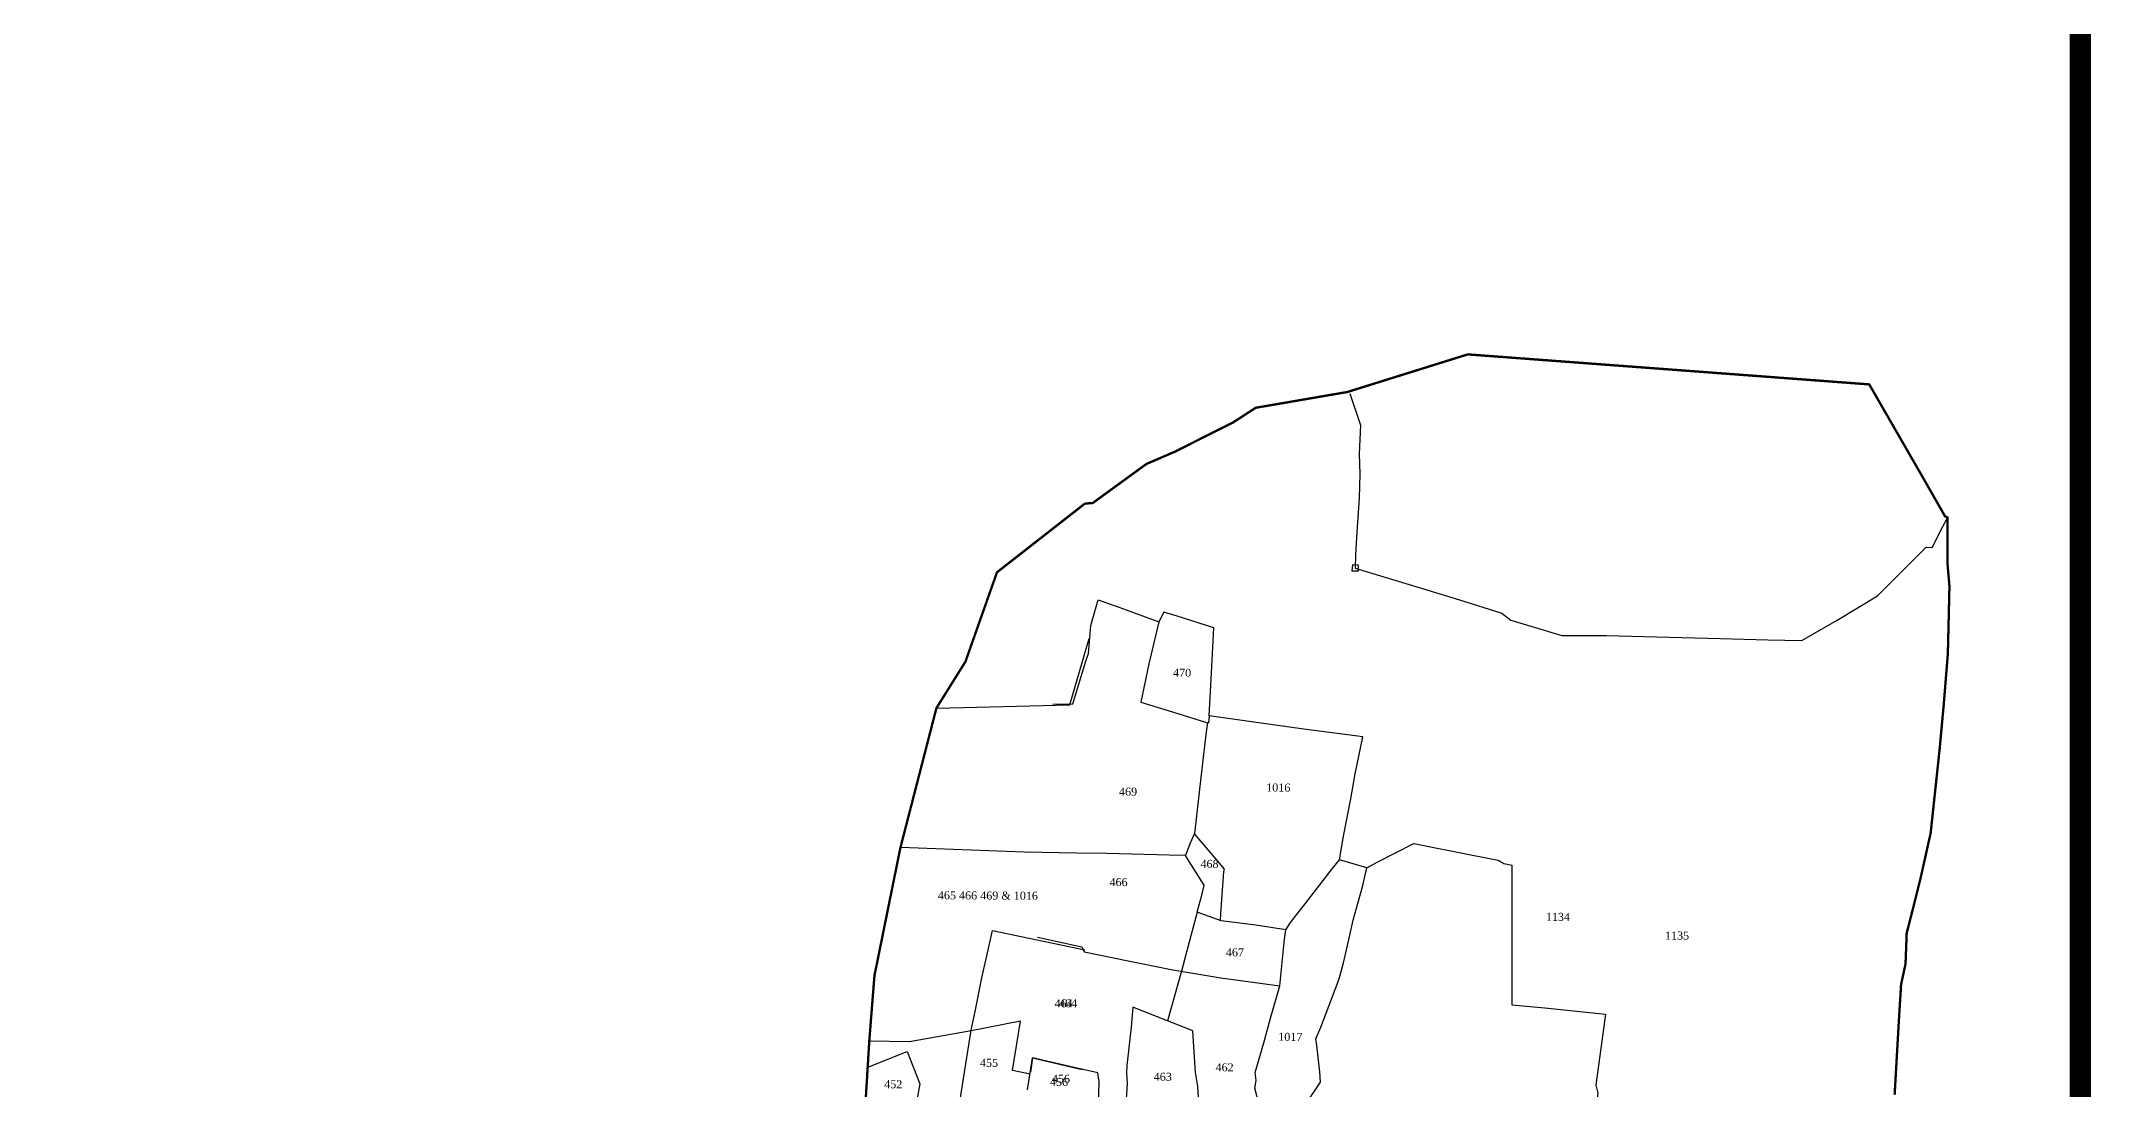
# Model space of a CAD drawing. Header units: feet. Extents: x 349593 to 350015, y 1571769 to 1572365.
# Drawn here: x 349871.7 to 350014.6, y 1572089.8 to 1572162.9 of the extents above; entities that cross this region are included whole.
import ezdxf

# ---------------------------------------------------------------- set-up
doc = ezdxf.new("R2010")
doc.units = ezdxf.units.FT
doc.header["$LTSCALE"] = 15
doc.header["$MEASUREMENT"] = 0
doc.layers.add('PLOTNO', color=7, linetype='Continuous')
doc.layers.add('VILLAGE BOUNDRY', color=7, linetype='Continuous')
doc.styles.get("Standard").update_dxf_attribs({"font": 'TIMES.TTF'})

msp = doc.modelspace()

# ---------------------------------------------------------------- linework, layer by layer
at = {"lineweight": -3, "const_width": 1.5}
msp.add_lwpolyline([(349593.84, 1572363.79), (349593.84, 1571769.79), (350013.84, 1571769.79), (350013.84, 1572363.79)], close=True, dxfattribs=at)
at = {"layer": 'PLOTNO', "color": 0, "extrusion": (-3.55122e-05, 6.11968e-05, 1), "elevation": 82.8}
for points in [[(349962.94, 1572138.31), (349962.94, 1572138.31), (349963.67, 1572136.11), (349963.59, 1572134.12), (349963.62, 1572132.69), (349963.57, 1572131.04), (349963.42, 1572128.66), (349963.32, 1572127.08), (349963.3, 1572126.15), (349968.06, 1572124.7), (349970.58, 1572123.93), (349973.52, 1572123), (349974.15, 1572122.53), (349975.54, 1572122.1), (349977.71, 1572121.46), (349980.79, 1572121.45), (349986.09, 1572121.32), (349988.77, 1572121.25), (349992.07, 1572121.16), (349994.44, 1572121.1), (349996.89, 1572122.52), (349999.7, 1572124.21), (350001.43, 1572125.94), (350003.09, 1572127.61), (350003.52, 1572127.59), (350004.23, 1572128.99), (350004.59, 1572129.66)], [(349963.08, 1572125.97), (349963.53, 1572125.96), (349963.54, 1572126.35), (349963.11, 1572126.37), (349963.08, 1572125.97)], [(349942.24, 1572116.68), (349943.62, 1572116.7), (349944.54, 1572119.66), (349944.72, 1572120.2), (349944.89, 1572122.16), (349945.4, 1572123.93), (349946.91, 1572123.41), (349949.61, 1572122.4), (349948.92, 1572119.47), (349948.36, 1572116.8), (349951.24, 1572115.92), (349953.02, 1572115.38), (349952.93, 1572114.75), (349952.58, 1572111.76), (349952.11, 1572107.66), (349951.79, 1572106.93), (349951.48, 1572106.12), (349950.35, 1572106.15), (349946, 1572106.26), (349943.9, 1572106.29), (349940.23, 1572106.35), (349931.61, 1572106.68)], [(349953.13, 1572115.86), (349953.21, 1572117.55), (349953.32, 1572119.29), (349953.46, 1572122), (349950.83, 1572122.82), (349949.97, 1572123.09), (349949.61, 1572122.4)], [(349934.12, 1572116.39), (349936.93, 1572116.47), (349943.42, 1572116.62), (349944.76, 1572121.24)], [(349958.47, 1572100.96), (349958.79, 1572101.45), (349959.81, 1572102.77), (349961.71, 1572105.2), (349962.21, 1572105.83), (349962.49, 1572107.47), (349962.99, 1572110.08), (349963.31, 1572111.82), (349963.83, 1572114.39), (349959.73, 1572114.93), (349956.07, 1572115.45), (349953.13, 1572115.86), (349953.09, 1572115.38), (349953.02, 1572115.38)], [(349953.92, 1572101.6), (349953.95, 1572102.06), (349954.15, 1572105.01), (349954.19, 1572105.17), (349953.47, 1572106.03), (349952.26, 1572107.46), (349952.11, 1572107.66)], [(349964.12, 1572105.27), (349964.84, 1572105.66), (349967.39, 1572106.96), (349971.37, 1572106.18), (349973.27, 1572105.81), (349973.67, 1572105.58), (349974.23, 1572105.46), (349974.21, 1572101.64), (349974.21, 1572099.17), (349974.22, 1572095.73), (349976.51, 1572095.51), (349980.74, 1572095.08), (349980.08, 1572090.12), (349980.21, 1572089.57), (349980.1, 1572088.51), (349979.83, 1572086.29), (349982.56, 1572085.83), (349986.31, 1572085.19), (349991.09, 1572084.43), (349995.15, 1572083.6), (349997.81, 1572083.07), (349997.69, 1572082.16), (349996.9, 1572077.2), (349996.82, 1572076.61), (349997.71, 1572073.93), (349998.4, 1572071.88), (349998.69, 1572071.01)], [(349952.28, 1572102.19), (349952.64, 1572103.47), (349952.78, 1572104.07), (349951.73, 1572105.72), (349951.48, 1572106.12)], [(349962.95, 1572079.72), (349962.91, 1572080.65), (349962.87, 1572081.51), (349959.85, 1572081.05), (349959.56, 1572083.26), (349959.54, 1572083.37), (349959.05, 1572084.3), (349958.45, 1572085.48), (349958.7, 1572087.11), (349959.72, 1572088.61), (349960.57, 1572089.85), (349960.89, 1572090.35), (349960.84, 1572091.06), (349960.64, 1572092.89), (349960.57, 1572093.35), (349960.9, 1572094.17), (349962.1, 1572097.28), (349962.22, 1572097.62), (349962.5, 1572098.66), (349962.84, 1572100.17), (349963.16, 1572101.62), (349963.51, 1572102.87), (349963.83, 1572104.04), (349964.12, 1572105.27), (349962.21, 1572105.83)], [(349941.16, 1572100.43), (349944.26, 1572099.76), (349944.42, 1572099.42), (349947.49, 1572098.79), (349950.6, 1572098.16), (349953.93, 1572097.6), (349958.05, 1572097.06), (349958.38, 1572100.3), (349958.47, 1572100.96), (349956.37, 1572101.27), (349953.96, 1572101.58), (349952.28, 1572102.19), (349951.56, 1572099.48), (349951.19, 1572098.06), (349950.23, 1572094.6), (349947.81, 1572095.57), (349947.68, 1572094.16), (349947.39, 1572091.51), (349947.37, 1572090.98), (349947.41, 1572090.24), (349947.29, 1572088.43), (349945.42, 1572088.63), (349945.45, 1572090.39), (349945.37, 1572090.98), (349943.71, 1572091.37), (349940.82, 1572092.04), (349940.67, 1572091.04)], [(349933.14, 1572084.1), (349931.66, 1572086.82), (349936.23, 1572087.87), (349935.71, 1572088.66), (349936.09, 1572091.18), (349936.53, 1572093.95), (349936.82, 1572095.27), (349937.29, 1572097.6), (349937.64, 1572099.15), (349938.03, 1572100.91), (349944.47, 1572099.56)], [(349961.24, 1572075.69), (349961.36, 1572077.32), (349961.57, 1572079.57), (349959.59, 1572080.2), (349958.23, 1572080.6), (349958.09, 1572082.44), (349957.78, 1572084.35), (349956.46, 1572089.38), (349956.3, 1572089.93), (349956.41, 1572090.46), (349956.33, 1572091.01), (349956.94, 1572093.09), (349957.41, 1572094.8), (349957.81, 1572096.24), (349958.05, 1572097.06)], [(349940.65, 1572090.9), (349939.42, 1572091.14), (349939.98, 1572094.59), (349936.55, 1572093.92), (349932.24, 1572093.14), (349929.44, 1572093.19)], [(349952, 1572093.92), (349950.23, 1572094.6)], [(349947.29, 1572088.43), (349949.36, 1572088.14), (349952.52, 1572087.72), (349952.44, 1572088.51), (349952.33, 1572090.03), (349952.18, 1572091.02), (349952, 1572093.92)], [(349929.33, 1572091.39), (349932.09, 1572092.47), (349932.97, 1572090.23), (349932.73, 1572088.97), (349929.93, 1572087.89), (349930.52, 1572084.2), (349930.95, 1572081.39)], [(349940.47, 1572089.8), (349940.82, 1572092.04), (349944.28, 1572091.23)]]:
    msp.add_lwpolyline(points, dxfattribs=at)
at = {"layer": 'VILLAGE BOUNDRY', "lineweight": -3, "const_width": 0.164}
for points, elevation in [([(350000.9, 1572089.46), (350001.19, 1572094.54), (350001.35, 1572097.15), (350001.66, 1572098.58), (350001.74, 1572100.72), (350002.07, 1572102.01), (350002.7, 1572104.52), (350003.41, 1572107.69), (350004.04, 1572113.58), (350004.32, 1572116.62), (350004.61, 1572120.2), (350004.72, 1572124.88), (350004.58, 1572126.52), (350004.59, 1572129.67), (350004.41, 1572129.77), (350002.75, 1572132.67), (349999.13, 1572138.95), (349971.15, 1572141.04), (349962.76, 1572138.42), (349956.37, 1572137.32), (349954.83, 1572136.32), (349950.76, 1572134.27), (349948.76, 1572133.41), (349945.02, 1572130.69), (349944.46, 1572130.64)], -0.98), ([(349870.71, 1572079.71), (349877.48, 1572084.69), (349880.21, 1572084.72), (349884.58, 1572084.17), (349886.96, 1572085.8), (349891.39, 1572086.11), (349895.29, 1572084.84), (349897.84, 1572083.44), (349909.21, 1572084.34), (349909.21, 1572084.34), (349909.51, 1572084.36), (349917.27, 1572084.75), (349919.81, 1572084.87), (349924.35, 1572083.26), (349927.2, 1572083.92), (349928.95, 1572082.95), (349929.12, 1572087.97), (349929.44, 1572093.2), (349929.8, 1572097.76), (349931.61, 1572106.68), (349934.12, 1572116.4), (349936.14, 1572119.63), (349938.34, 1572125.86), (349944.46, 1572130.64)], -1)]:
    msp.add_lwpolyline(points, dxfattribs=dict(at, elevation=elevation))

# ---------------------------------------------------------------- texts
at = {"layer": 'PLOTNO', "color": 0, "extrusion": (-3.55122e-05, 6.11968e-05, 1)}
for s, height, p in [('470', 0.558, (349950.61, 1572118.58, 82.8)), ('1016', 0.558, (349957.1, 1572110.59, 82.8)), ('469', 0.558, (349946.84, 1572110.3, 82.8)), ('468', 0.558, (349952.52, 1572105.27, 82.8)), ('466', 0.558, (349946.18, 1572104, 82.8)), ('465 466 469 & 1016', 0.5576, (349934.22, 1572103.08, 82.8)), ('1134', 0.558, (349976.59, 1572101.58, 82.8)), ('467', 0.558, (349954.29, 1572099.11, 82.8)), ('1135', 0.558, (349984.89, 1572100.28, 82.8)), ('464', 0.558, (349942.35, 1572095.55, 82.8)), ('464', 0.558, (349942.66, 1572095.56, 82.8)), ('1017', 0.558, (349957.94, 1572093.22, 82.8)), ('455', 0.558, (349937.15, 1572091.41, 82.8)), ('462', 0.558, (349953.57, 1572091.1, 82.8)), ('452', 0.558, (349930.48, 1572089.92, 82.8)), ('456', 0.558, (349942.03, 1572090.08, 82.8)), ('456', 0.558, (349942.16, 1572090.3, 82.8)), ('463', 0.558, (349949.26, 1572090.44, 82.8))]:
    msp.add_text(s, height=height, rotation=359.7254, dxfattribs=at).set_placement(p)

doc.saveas('drawing.dxf')
